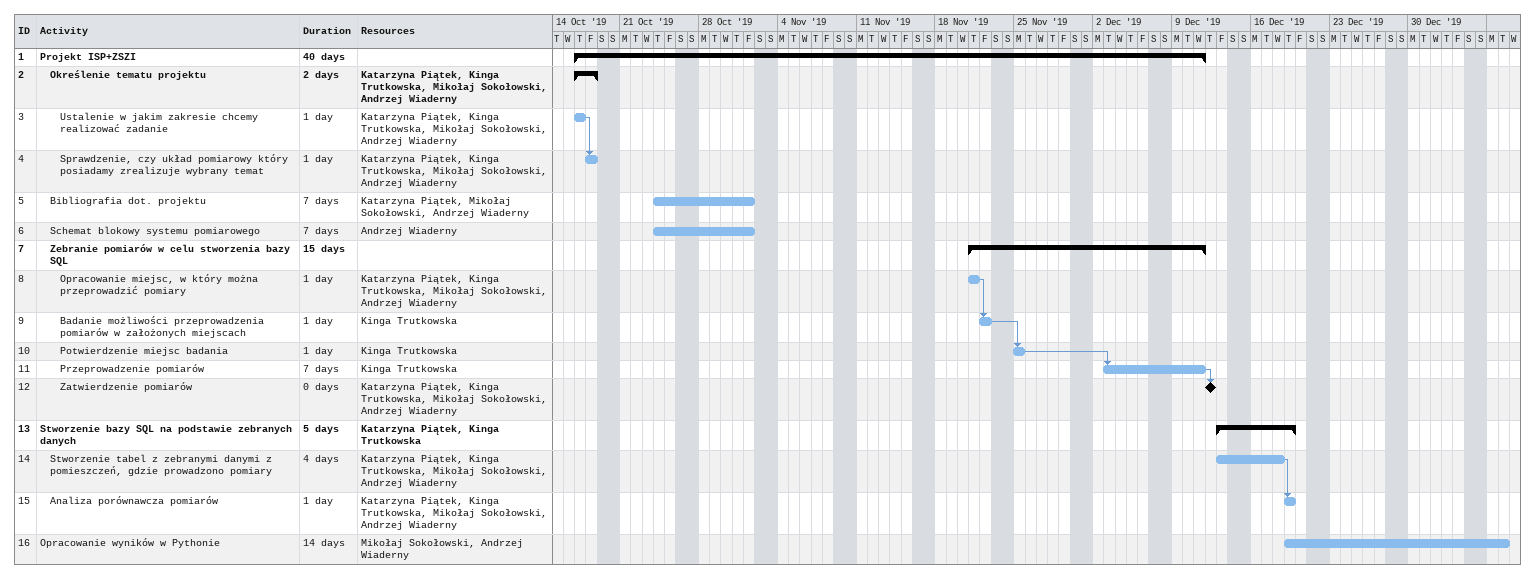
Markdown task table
| ID | Level | Task | Duration | Start | Finish | Predecessors | Resources |
|---|---|---|---|---|---|---|---|
| 1 | 1 | **Projekt ISP+ZSZI** | 40d | 2019-10-17 | 2019-12-11 |  |  |
| 2 | 2 | **Określenie tematu projektu** | 2d | 2019-10-17 | 2019-10-18 |  | Katarzyna Piątek, Kinga Trutkowska, Mikołaj Sokołowski, Andrzej Wiaderny |
| 3 | 3 | Ustalenie w jakim zakresie chcemy realizować zadanie | 1d | 2019-10-17 | 2019-10-17 |  | Katarzyna Piątek, Kinga Trutkowska, Mikołaj Sokołowski, Andrzej Wiaderny |
| 4 | 3 | Sprawdzenie, czy układ pomiarowy który posiadamy zrealizuje wybrany temat | 1d | 2019-10-18 | 2019-10-18 | 3 | Katarzyna Piątek, Kinga Trutkowska, Mikołaj Sokołowski, Andrzej Wiaderny |
| 5 | 2 | Bibliografia dot. projektu | 7d | 2019-10-24 | 2019-11-01 |  | Katarzyna Piątek, Mikołaj Sokołowski, Andrzej Wiaderny |
| 6 | 2 | Schemat blokowy systemu pomiarowego | 7d | 2019-10-24 | 2019-11-01 |  | Andrzej Wiaderny |
| 7 | 2 | **Zebranie pomiarów w celu stworzenia bazy SQL** | 15d | 2019-11-21 | 2019-12-11 |  |  |
| 8 | 3 | Opracowanie miejsc, w który można przeprowadzić pomiary | 1d | 2019-11-21 | 2019-11-21 |  | Katarzyna Piątek, Kinga Trutkowska, Mikołaj Sokołowski, Andrzej Wiaderny |
| 9 | 3 | Badanie możliwości przeprowadzenia pomiarów w założonych miejscach | 1d | 2019-11-22 | 2019-11-22 | 8 | Kinga Trutkowska |
| 10 | 3 | Potwierdzenie miejsc badania | 1d | 2019-11-25 | 2019-11-25 | 9 | Kinga Trutkowska |
| 11 | 3 | Przeprowadzenie pomiarów | 7d | 2019-12-03 | 2019-12-11 | 10 | Kinga Trutkowska |
| 12 | 3 | Zatwierdzenie pomiarów | 0d | 2019-12-12 | 2019-12-12 | 11 | Katarzyna Piątek, Kinga Trutkowska, Mikołaj Sokołowski, Andrzej Wiaderny |
| 13 | 1 | **Stworzenie bazy SQL na podstawie zebranych danych** | 5d | 2019-12-13 | 2019-12-19 |  | Katarzyna Piątek, Kinga Trutkowska |
| 14 | 2 | Stworzenie tabel z zebranymi danymi z pomieszczeń, gdzie prowadzono pomiary | 4d | 2019-12-13 | 2019-12-18 |  | Katarzyna Piątek, Kinga Trutkowska, Mikołaj Sokołowski, Andrzej Wiaderny |
| 15 | 2 | Analiza porównawcza pomiarów | 1d | 2019-12-19 | 2019-12-19 | 14 | Katarzyna Piątek, Kinga Trutkowska, Mikołaj Sokołowski, Andrzej Wiaderny |
| 16 | 1 | Opracowanie wyników w Pythonie | 14d | 2019-12-19 | 2020-01-07 |  | Mikołaj Sokołowski, Andrzej Wiaderny |
